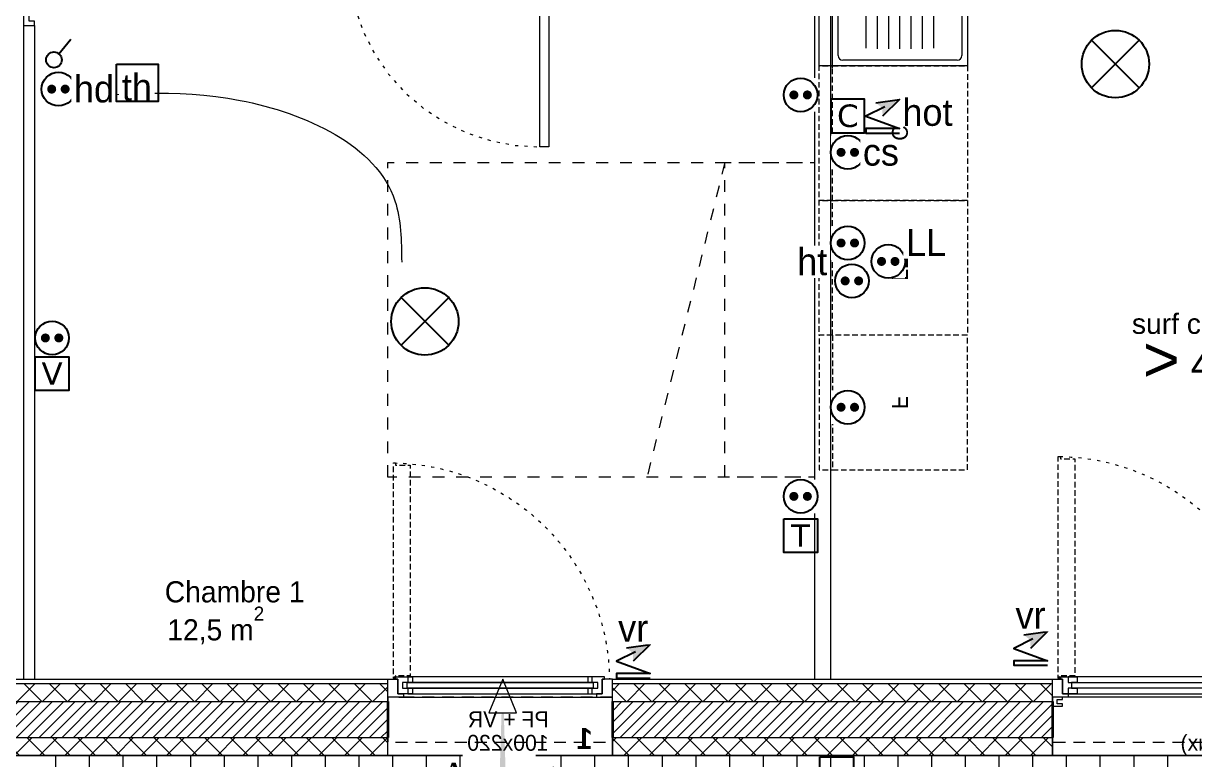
# Model space of a CAD drawing. Header units: centimetres. Extents: x 2666 to 9670, y 1889 to 5633.
# Drawn here: x 6576 to 7098, y 3516 to 3843 of the extents above; entities that cross this region are included whole.
import ezdxf

# ---------------------------------------------------------------- set-up
doc = ezdxf.new("R2010")
doc.units = ezdxf.units.CM
doc.header["$LTSCALE"] = 12.7
for name, pattern in [('Style de ligne -11', [0.694444, 0.41656, -0.277884]), ('Style de ligne -12', [0.328084, 0.109361, -0.218723]), ('Style de ligne -13', [0.295276, 0.19685, -0.098425]), ('Style de ligne -14', [0.295276, 0.19685, -0.098425]), ('Style de ligne -17', [0.694444, 0.41656, -0.277884]), ('Style de ligne -18', [0.328084, 0.109361, -0.218723]), ('VW-01', [0.83312, 0.41656, -0.41656])]:
    doc.linetypes.add(name, pattern=pattern)
doc.layers.add('B faience', color=7, linetype='Style de ligne -11', lineweight=13, true_color=0x0040ff)
doc.layers.add('D SURFACES-shab', color=1, linetype='Continuous', lineweight=5, true_color=0xff0000)
for name, color, linetype, lineweight in [('B GÈnÈral', 7, 'Continuous', 5), ('B Général', 7, 'Continuous', 5), ('C ANNOTATIONS-prestations', 7, 'Continuous', 5), ('C ANNOTATIONS-texte', 7, 'Continuous', 5), ('C ANNOTATIONS-texte surfaces', 7, 'Continuous', 5), ('prlm-ELEC-CFA', 1, 'Continuous', 25), ('prlm-ELEC-CFO', 1, 'Continuous', 25)]:
    doc.layers.add(name, color=color, linetype=linetype, lineweight=lineweight)
doc.layers.add('prlm-VMC', color=93, linetype='Continuous')
doc.styles.add('Eurostile', font='')
doc.styles.add('Eurostile (bold)', font='')
doc.styles.add('prlm-elec-cfa', font='comic.ttf', dxfattribs={"height": 12})
doc.styles.add('prlm-elec-cfo', font='comic.ttf', dxfattribs={"height": 12})
doc.styles.add('prlm-sejc', font='arial.ttf', dxfattribs={"height": 20})
doc.styles.add('prlm-vmc', font='pala.ttf', dxfattribs={"height": 14})
doc.styles.get('Eurostile').set_extended_font_data('Eurostile')
doc.styles.get('Eurostile (bold)').set_extended_font_data('Eurostile', bold=True)
pattern_1 = [(45, (0, 0), (-5.656854, 5.656854), []), (135, (0, 0), (5.656854, 5.656854), [])]
pattern_2 = [(45, (0, 0), (2.4253472, -2.6458333), [])]
pattern_3 = [(45, (0, 0), (-5.656854, 5.656854), []), (135, (0, 0), (5.656854, 5.656854), [])]

# ---------------------------------------------------------------- blocks, each defined once
blk = doc.blocks.new('Groupe-2-1')
at = {"layer": 'B Général', "color": 7, "linetype": 'Continuous', "lineweight": 5}
for p, q in [((6590.73, 3325.39), (6590.73, 3517.39)), ((6605.73, 3325.39), (6605.73, 3517.39)), ((6620.73, 3325.39), (6620.73, 3517.39)), ((6635.73, 3325.39), (6635.73, 3517.39)), ((6650.73, 3325.39), (6650.73, 3517.39)), ((6665.73, 3325.39), (6665.73, 3517.39)), ((6680.73, 3325.39), (6680.73, 3517.39)), ((6695.73, 3325.39), (6695.73, 3517.39)), ((6710.73, 3325.39), (6710.73, 3517.39)), ((6725.73, 3325.39), (6725.73, 3517.39)), ((6740.73, 3325.39), (6740.73, 3517.39)), ((6755.73, 3325.39), (6755.73, 3517.39)), ((6770.73, 3325.39), (6770.73, 3517.39)), ((6785.73, 3325.39), (6785.73, 3517.39)), ((6800.73, 3325.39), (6800.73, 3517.39)), ((6815.73, 3325.39), (6815.73, 3517.39)), ((6830.73, 3325.39), (6830.73, 3517.39)), ((6845.73, 3325.39), (6845.73, 3517.39)), ((6860.73, 3325.39), (6860.73, 3517.39)), ((6875.73, 3325.39), (6875.73, 3517.39)), ((6890.73, 3325.39), (6890.73, 3517.39)), ((6905.73, 3325.39), (6905.73, 3517.39)), ((6920.73, 3325.39), (6920.73, 3517.39)), ((6935.73, 3325.39), (6935.73, 3517.39)), ((6950.73, 3325.39), (6950.73, 3517.39)), ((6965.73, 3325.39), (6965.73, 3517.39)), ((6980.73, 3325.39), (6980.73, 3517.39)), ((6995.73, 3325.39), (6995.73, 3517.39)), ((7010.73, 3325.39), (7010.73, 3517.39)), ((7025.73, 3325.39), (7025.73, 3517.39)), ((7040.73, 3325.39), (7040.73, 3517.39)), ((7055.73, 3325.39), (7055.73, 3517.39)), ((7070.73, 3325.39), (7070.73, 3517.39)), ((7085.73, 3325.39), (7085.73, 3517.39))]:
    blk.add_line(p, q, dxfattribs=at)
at = {"layer": 'B Général', "color": 7, "linetype": 'Continuous', "lineweight": 13, "flags": 128}
blk.add_lwpolyline([(6207.89, 3517.39), (7630.48, 3517.39), (7630.48, 3325.39), (6207.89, 3325.39)], close=True, dxfattribs=at)
blk = doc.blocks.new('PF 100.220 + VR')
at = {"layer": 'B Général', "color": 7, "linetype": 'Continuous', "lineweight": 13}
for p, q in [((-50, 7), (-50, 17)), ((50, 7), (50, 17))]:
    blk.add_line(p, q, dxfattribs=at)
at = {"layer": 'B Général', "color": 7, "linetype": 'Continuous', "lineweight": 35}
for p, q in [((-50, 7), (-50, -9)), ((50, 7), (50, -9))]:
    blk.add_line(p, q, dxfattribs=at)
at = {"layer": 'B Général'}
blk.add_line((45, 9), (-45, 9), dxfattribs=at)
at = {"layer": 'B Général', "color": 7, "linetype": 'Style de ligne -14', "lineweight": 5, "flags": 128}
blk.add_lwpolyline([(47.5, 113.27), (46.5, 113.27), (46.5, 112.27), (40, 112.27), (40, 18.5), (46.5, 18.5), (46.5, 17.5), (47.5, 17.5)], close=True, dxfattribs=at)
at = {"layer": 'B Général', "lineweight": 5, "flags": 128}
for points in [[(-43, 10.5), (-43, 9), (-50, 9), (-50, 17), (-45.5, 17), (-45.5, 10.5)], [(-41, 18), (41, 18), (41, 15.5), (-41, 15.5)], [(43, 10.5), (43, 9), (50, 9), (50, 17), (45.5, 17), (45.5, 10.5)], [(-43.5, 15.5), (43.5, 15.5), (43.5, 13), (-43.5, 13)], [(-41, 13), (41, 13), (41, 10.5), (-41, 10.5)]]:
    blk.add_lwpolyline(points, close=True, dxfattribs=at)
at = {"layer": 'B Général', "color": 7, "linetype": 'Continuous', "lineweight": 5, "flags": 128}
for points in [[(-39, 15.5), (-41.5, 15.5), (-41.5, 13), (-39, 13), (-39, 10.5), (-45.5, 10.5), (-45.5, 17), (-46.5, 17), (-46.5, 18), (-39, 18)], [(39, 15.5), (41.5, 15.5), (41.5, 13), (39, 13), (39, 10.5), (45.5, 10.5), (45.5, 17), (46.5, 17), (46.5, 18), (39, 18)]]:
    blk.add_lwpolyline(points, close=True, dxfattribs=at)
at = {"layer": 'B Général', "color": 7, "linetype": 'Style de ligne -17', "lineweight": 5, "flags": 128}
blk.add_lwpolyline([(-50, 9), (50, 9), (50, -11), (-50, -11)], close=True, dxfattribs=at)
at = {"layer": 'B Général', "lineweight": 13, "flags": 128}
blk.add_lwpolyline([(-50, -9), (-50, -17), (50, -17), (50, -9)], dxfattribs=at)
at = {"layer": 'B Général'}
blk.add_circle((47, 17.5), 0.5, dxfattribs=at)
at = {"layer": 'B Général', "color": 7, "linetype": 'Style de ligne -18', "lineweight": 5}
blk.add_arc((48.78, 15.78), 97.5, 90.8973, 179.2823, dxfattribs=at)
at = {"layer": 'B Général', "insert": (-21.61, 2.65), "char_height": 7.059, "attachment_point": 1, "rotation": 360, "line_spacing_factor": 0.894142, "style": 'Eurostile'}
blk.add_mtext('PF + VR', dxfattribs=at)
at = {"layer": 'C ANNOTATIONS-prestations', "attachment_point": 1, "rotation": 360, "line_spacing_factor": 0.894142}
for s, insert, char_height, style in [('1', (-41.14, -4.77), 9.41, 'Eurostile (bold)'), ('100x220', (-21.61, -7.83), 7.059, 'Eurostile')]:
    blk.add_mtext(s, dxfattribs=dict(at, insert=insert, char_height=char_height, style=style))
blk = doc.blocks.new('PF 200.220 + VR')
at = {"layer": 'B Général', "color": 7, "linetype": 'Continuous', "lineweight": 13}
for p, q in [((-100, 7), (-100, 17)), ((100, 7), (100, 17))]:
    blk.add_line(p, q, dxfattribs=at)
at = {"layer": 'B Général', "color": 7, "linetype": 'Continuous', "lineweight": 35}
for p, q in [((-100, 7), (-100, -9)), ((100, 7), (100, -9))]:
    blk.add_line(p, q, dxfattribs=at)
at = {"layer": 'B Général'}
blk.add_line((-93, 9), (97, 9), dxfattribs=at)
at = {"layer": 'B Général', "color": 7, "linetype": 'Style de ligne -13', "lineweight": 5, "flags": 128}
for points in [[(-97.5, 116.12), (-96.5, 116.12), (-96.5, 115.12), (-90, 115.12), (-90, 18.5), (-96.5, 18.5), (-96.5, 17.5), (-97.5, 17.5)], [(97.5, 116.12), (96.5, 116.12), (96.5, 115.12), (90, 115.12), (90, 18.5), (96.5, 18.5), (96.5, 17.5), (97.5, 17.5)]]:
    blk.add_lwpolyline(points, close=True, dxfattribs=at)
at = {"layer": 'B Général', "lineweight": 5, "flags": 128}
for points in [[(-93, 10.5), (-93, 9), (-100, 9), (-100, 17), (-95.5, 17), (-95.5, 10.5)], [(-4.5, 18), (-89, 18), (-89, 15.5), (-4.5, 15.5)], [(6.5, 18), (93, 18), (93, 15.5), (6.5, 15.5)], [(93, 10.5), (93, 9), (100, 9), (100, 17), (95.5, 17), (95.5, 10.5)], [(-4.5, 13), (-89, 13), (-89, 10.5), (-4.5, 10.5)], [(6.5, 13), (93, 13), (93, 10.5), (6.5, 10.5)], [(-100, 9), (-100, 5), (-95.5, 5), (-95.5, 6), (-98, 6), (-98, 8), (-95.5, 8), (-95.5, 9)], [(100, 9), (100, 5), (95.5, 5), (95.5, 6), (98, 6), (98, 8), (95.5, 8), (95.5, 9)]]:
    blk.add_lwpolyline(points, close=True, dxfattribs=at)
at = {"layer": 'B Général', "color": 7, "linetype": 'Continuous', "lineweight": 5, "flags": 128}
for points in [[(-89, 15.5), (-91.5, 15.5), (-91.5, 13), (-89, 13), (-89, 10.5), (-95.5, 10.5), (-95.5, 17), (-96.5, 17), (-96.5, 18), (-89, 18)], [(-6.5, 15.5), (-4, 15.5), (-4, 13), (-6.5, 13), (-6.5, 10.5), (0, 10.5), (0, 17), (1, 17), (1, 18), (-6.5, 18)], [(6.5, 15.5), (4, 15.5), (4, 13), (6.5, 13), (6.5, 10.5), (0, 10.5), (0, 17), (1, 17), (1, 18), (6.5, 18)], [(89, 15.5), (91.5, 15.5), (91.5, 13), (89, 13), (89, 10.5), (95.5, 10.5), (95.5, 17), (96.5, 17), (96.5, 18), (89, 18)]]:
    blk.add_lwpolyline(points, close=True, dxfattribs=at)
at = {"layer": 'B Général', "color": 7, "linetype": 'Style de ligne -11', "lineweight": 5, "flags": 128}
blk.add_lwpolyline([(-100, 9), (100, 9), (100, -11), (-100, -11)], close=True, dxfattribs=at)
at = {"layer": 'B Général', "lineweight": 13, "flags": 128}
blk.add_lwpolyline([(100, -9), (100, -17), (-100, -17), (-100, -9)], dxfattribs=at)
at = {"layer": 'B Général'}
for centre in [(-97, 17.5), (97, 17.5)]:
    blk.add_circle(centre, 0.5, dxfattribs=at)
at = {"layer": 'B Général', "color": 7, "linetype": 'Style de ligne -12', "lineweight": 5}
for centre, start, end in [((-98.46, 17.77), 359.5523, 89.0018), ((98.46, 17.77), 90.9982, 180.4485)]:
    blk.add_arc(centre, 98.37, start, end, dxfattribs=at)
at = {"layer": 'B Général', "insert": (0, 2.65), "char_height": 7.059, "attachment_point": 2, "rotation": 360, "line_spacing_factor": 0.894142, "style": 'Eurostile'}
blk.add_mtext('PF + VR', dxfattribs=at)
at = {"layer": 'C ANNOTATIONS-prestations', "rotation": 360, "line_spacing_factor": 0.894142}
for s, insert, char_height, attachment_point, style in [('2', (-91.15, -4.77), 9.41, 1, 'Eurostile (bold)'), ('200x220 (2 vantaux) ', (0, -7.82), 7.059, 2, 'Eurostile')]:
    blk.add_mtext(s, dxfattribs=dict(at, insert=insert, char_height=char_height, attachment_point=attachment_point, style=style))
blk = doc.blocks.new('xi.EA')
at = {"layer": 'prlm-VMC', "color": 0, "linetype": 'ByBlock', "lineweight": 5, "flags": 128}
blk.add_lwpolyline([(-6.17, -15), (6.17, -15), (0, 0)], close=True, dxfattribs=at)
at = {"layer": 'prlm-VMC', "color": 0, "linetype": 'ByBlock', "lineweight": -2, "flags": 128}
blk.add_lwpolyline([(0, -15, 1, 4, 0), (0, -63.63, 1, 1, 0)], format="xyseb", dxfattribs=at)
at = {"layer": 'prlm-VMC', "color": 0, "linetype": 'ByBlock', "lineweight": 5}
blk.add_solid([(0, 0), (6.17, -15), (-6.17, -15), (0, 0)], dxfattribs=at)
blk = doc.blocks.new('xi.PC-EXT')
at = {"layer": 'prlm-ELEC-CFO', "color": 0, "linetype": 'ByBlock', "lineweight": -2, "flags": 128}
blk.add_lwpolyline([(-7.5, 7.5), (7.5, 7.5), (7.5, -7.5), (-7.5, -7.5)], close=True, dxfattribs=at)
at = {"layer": 'prlm-ELEC-CFO', "color": 0, "linetype": 'ByBlock', "lineweight": 5, "const_width": 2}
for points in [[(-4, 0, 1), (-2, 0, 1)], [(2, 0, 1), (4, 0, 1)]]:
    blk.add_lwpolyline(points, format="xyb", close=True, dxfattribs=at)
blk = doc.blocks.new('xi.PTCE')
at = {"layer": 'prlm-ELEC-CFO', "color": 0}
for points in [[(-10.61, 10.61), (10.61, -10.61)], [(10.61, 10.61), (-10.61, -10.61)]]:
    blk.add_lwpolyline(points, dxfattribs=at)
at = {"layer": 'prlm-ELEC-CFO', "color": 0, "linetype": 'ByBlock'}
blk.add_circle((0, 0), 15, dxfattribs=at)
blk = doc.blocks.new('xi.SA')
at = {"layer": 'prlm-ELEC-CFO', "color": 0}
blk.add_lwpolyline([(0.2, -1.28), (5.5, 5.28)], dxfattribs=at)
blk.add_circle((-2, -4), 3.5, dxfattribs=at)
blk = doc.blocks.new('xi.PCHD')
at = {"color": 0, "lineweight": 5}
blk.add_wipeout([(-7.5, -7.5), (7.5, -7.5), (7.5, 7.5), (-7.5, 7.5)], dxfattribs=at).dxf.layer = 'prlm-ELEC-CFO'
at = {"layer": 'prlm-ELEC-CFO', "color": 0, "linetype": 'ByBlock', "lineweight": 5, "const_width": 2}
for points in [[(-4, 0, 1), (-2, 0, 1)], [(2, 0, 1), (4, 0, 1)]]:
    blk.add_lwpolyline(points, format="xyb", close=True, dxfattribs=at)
at = {"layer": 'prlm-ELEC-CFO', "color": 0, "linetype": 'ByBlock', "lineweight": -2}
blk.add_circle((0, 0), 7.5, dxfattribs=at)
blk = doc.blocks.new('xi.PC')
at = {"color": 0, "lineweight": 5}
blk.add_wipeout([(-7.5, -7.5), (7.5, -7.5), (7.5, 7.5), (-7.5, 7.5)], dxfattribs=at).dxf.layer = 'prlm-ELEC-CFO'
at = {"layer": 'prlm-ELEC-CFO', "color": 0, "linetype": 'ByBlock', "lineweight": 5, "const_width": 2}
for points in [[(-4, 0, 1), (-2, 0, 1)], [(2, 0, 1), (4, 0, 1)]]:
    blk.add_lwpolyline(points, format="xyb", close=True, dxfattribs=at)
at = {"layer": 'prlm-ELEC-CFO', "color": 0, "linetype": 'ByBlock', "lineweight": -2}
blk.add_circle((0, 0), 7.5, dxfattribs=at)
blk = doc.blocks.new('xi.TV')
at = {"layer": 'prlm-ELEC-CFA', "color": 0, "linetype": 'ByBlock', "lineweight": -2, "flags": 128}
blk.add_lwpolyline([(-7.5, 7.5), (7.5, 7.5), (7.5, -7.5), (-7.5, -7.5)], close=True, dxfattribs=at)
at = {"layer": 'prlm-ELEC-CFA', "color": 0, "linetype": 'ByBlock', "insert": (0, 0), "char_height": 10, "width": 11.36, "attachment_point": 5}
blk.add_mtext('{\\fVerdana|b0|i0|c0|p34;V}', dxfattribs=at)
blk = doc.blocks.new('xi.TEL')
at = {"layer": 'prlm-ELEC-CFA', "color": 0, "linetype": 'ByBlock', "lineweight": -2, "flags": 128}
blk.add_lwpolyline([(-7.5, 7.5), (7.5, 7.5), (7.5, -7.5), (-7.5, -7.5)], close=True, dxfattribs=at)
at = {"layer": 'prlm-ELEC-CFA', "color": 0, "linetype": 'ByBlock', "insert": (0, 0), "char_height": 10, "width": 11.36, "attachment_point": 5}
blk.add_mtext('{\\fVerdana|b0|i0|c0|p34;T}', dxfattribs=at)
blk = doc.blocks.new('xi.VR')
at = {"layer": 'prlm-ELEC-CFO', "lineweight": 5}
blk.add_hatch(color=0, dxfattribs=at).paths.add_polyline_path([(-3, 6), (-0.1, 3.7), (0, 0), (7.5, 7.5)])
at = {"layer": 'prlm-ELEC-CFO', "color": 0}
for points in [[(-3, 6), (7.5, 7.5), (0, 0)], [(0.95, 4.23), (-7.5, 0), (7.5, -5.5), (-7.5, -5.5), (-7.5, -7.5), (7.5, -7.5)]]:
    blk.add_lwpolyline(points, dxfattribs=at)
blk = doc.blocks.new('xi.4m²')
at = {"color": 0}
blk.add_wipeout([(-34.54, 20.54), (34.54, 20.54), (34.54, -20.54), (-34.54, -20.54)], dxfattribs=at).dxf.layer = 'prlm-ELEC-CFO'
at = {"layer": 'prlm-ELEC-CFO', "color": 0, "attachment_point": 6, "line_spacing_factor": 0.8, "style": 'prlm-sejc'}
for s, insert, char_height in [('surf cuisine', (30.36, 8.9), 9), ('4 m²', (29.31, -9.19), 13)]:
    blk.add_mtext(s, dxfattribs=dict(at, insert=insert, char_height=char_height))
at = {"layer": 'prlm-ELEC-CFO', "color": 0, "style": 'prlm-sejc', "flags": 8}
blk.add_attdef('?', (-28.3, -16.79), '', height=20, dxfattribs=at)
blk = doc.blocks.new('xi.PCHT')
at = {"color": 0, "lineweight": 5}
blk.add_wipeout([(-7.5, -7.5), (7.5, -7.5), (7.5, 7.5), (-7.5, 7.5)], dxfattribs=at).dxf.layer = 'prlm-ELEC-CFO'
at = {"layer": 'prlm-ELEC-CFO', "color": 0, "linetype": 'ByBlock', "lineweight": 5, "const_width": 2}
for points in [[(-4, 0, 1), (-2, 0, 1)], [(2, 0, 1), (4, 0, 1)]]:
    blk.add_lwpolyline(points, format="xyb", close=True, dxfattribs=at)
at = {"layer": 'prlm-ELEC-CFO', "color": 0, "linetype": 'ByBlock', "lineweight": -2}
blk.add_circle((0, 0), 7.5, dxfattribs=at)
blk = doc.blocks.new('xi.SF32')
at = {"layer": 'prlm-ELEC-CFO', "color": 0, "flags": 128}
blk.add_lwpolyline([(-7.5, -7.5), (7.5, -7.5), (7.5, 7.5), (-7.5, 7.5)], close=True, dxfattribs=at)
at = {"layer": 'prlm-ELEC-CFO', "color": 0, "linetype": 'ByBlock', "insert": (0, 0), "char_height": 10, "width": 11.36, "attachment_point": 5}
blk.add_mtext('{\\fVerdana|b0|i0|c0|p34;C}', dxfattribs=at)
blk = doc.blocks.new('xi.PCS')
at = {"color": 0, "lineweight": 5}
blk.add_wipeout([(-7.5, -7.5), (7.5, -7.5), (7.5, 7.5), (-7.5, 7.5)], dxfattribs=at).dxf.layer = 'prlm-ELEC-CFO'
at = {"layer": 'prlm-ELEC-CFO', "color": 0, "linetype": 'ByBlock', "lineweight": 5, "const_width": 2}
for points in [[(-4, 0, 1), (-2, 0, 1)], [(2, 0, 1), (4, 0, 1)]]:
    blk.add_lwpolyline(points, format="xyb", close=True, dxfattribs=at)
at = {"layer": 'prlm-ELEC-CFO', "color": 0, "linetype": 'ByBlock', "lineweight": -2}
blk.add_circle((0, 0), 7.5, dxfattribs=at)
blk = doc.blocks.new('xi.LL')
at = {"color": 0, "lineweight": 5}
blk.add_wipeout([(-7.5, -7.5), (7.5, -7.5), (7.5, 7.5), (-7.5, 7.5)], dxfattribs=at).dxf.layer = 'prlm-ELEC-CFO'
at = {"layer": 'prlm-ELEC-CFO', "color": 0, "linetype": 'ByBlock', "lineweight": 5, "const_width": 2}
for points in [[(-4, 0, 1), (-2, 0, 1)], [(2, 0, 1), (4, 0, 1)]]:
    blk.add_lwpolyline(points, format="xyb", close=True, dxfattribs=at)
at = {"layer": 'prlm-ELEC-CFO', "color": 0, "linetype": 'ByBlock', "lineweight": -2}
blk.add_circle((0, 0), 7.5, dxfattribs=at)
blk = doc.blocks.new('xi.hot')
at = {"layer": 'prlm-ELEC-CFO', "lineweight": 5}
blk.add_hatch(color=0, dxfattribs=at).paths.add_polyline_path([(-3, 6), (-0.1, 3.7), (0, 0), (7.5, 7.5)])
at = {"layer": 'prlm-ELEC-CFO', "color": 0}
for points in [[(-3, 6), (7.5, 7.5), (0, 0)], [(0.95, 4.23), (-7.5, 0), (7.5, -5.5), (-7.5, -5.5), (-7.5, -7.5), (7.5, -7.5)]]:
    blk.add_lwpolyline(points, dxfattribs=at)
blk = doc.blocks.new('Lave Linge')
at = {"layer": 'B Général', "color": 7, "linetype": 'Style de ligne -13', "lineweight": 5, "flags": 128}
blk.add_lwpolyline([(-29.47, 30), (-29.47, 36), (30.53, 36), (30.53, 30)], dxfattribs=at)
blk.add_lwpolyline([(-29.47, 30), (30.53, 30), (30.53, -30), (-29.47, -30)], close=True, dxfattribs=at)
at = {"layer": 'B Général', "color": 7, "insert": (0, 0), "char_height": 7.059, "attachment_point": 5, "line_spacing_factor": 0.894142, "style": 'Eurostile'}
blk.add_mtext('LL', dxfattribs=at)
blk = doc.blocks.new('Evier 120.60 RSH')
at = {"layer": 'B Général', "color": 7, "linetype": 'Continuous', "lineweight": 5}
for p, q in [((-57.5, -55.5), (-57.5, -4.5)), ((-55.5, -2.5), (55.5, -2.5)), ((57.5, -4.5), (57.5, -55.5)), ((0, -50.5), (0, -9.53)), ((2, -7.53), (51.79, -7.53)), ((18.98, -10), (18.98, -10)), ((53.79, -9.53), (53.79, -50.5)), ((-52.12, -15), (-7.88, -15)), ((-52.5, -20), (-7.5, -20)), ((-52.5, -25), (-7.5, -25)), ((-52.5, -30), (-7.5, -30)), ((-52.5, -35), (-7.5, -35)), ((-52.5, -40), (-7.5, -40)), ((-52.12, -45), (-7.88, -45)), ((25.65, -43.33), (25.65, -43.33)), ((9.17, -50), (9.17, -50)), ((51.79, -52.5), (2, -52.5)), ((55.5, -57.5), (-55.5, -57.5))]:
    blk.add_line(p, q, dxfattribs=at)
at = {"layer": 'B Général', "color": 7, "linetype": 'Continuous', "lineweight": 5, "flags": 128}
blk.add_lwpolyline([(-60, 0), (-60, 6), (60, 6), (60, 0)], dxfattribs=at)
blk.add_lwpolyline([(-60, 0), (60, 0), (60, -60), (-60, -60)], close=True, dxfattribs=at)
for points in [[(25.65, -12), (25.65, -48, -0.414212), (23.65, -50), (4.5, -50, -0.198914), (3.09, -49.41, -0.198914), (2.5, -48), (2.5, -12, -0.414214), (4.5, -10)], [(25.65, -12, 0.414212), (23.65, -10), (4.45, -10)], [(28.15, -12), (28.15, -48, 0.414212), (30.15, -50), (49.29, -50, 0.198914), (50.71, -49.41, 0.198914), (51.29, -48), (51.29, -12, 0.414214), (49.29, -10)], [(28.15, -12, -0.414212), (30.15, -10), (49.34, -10)]]:
    blk.add_lwpolyline(points, format="xyb", dxfattribs=at)
at = {"layer": 'B Général', "color": 7, "linetype": 'Continuous', "lineweight": 5}
for centre, start, end in [((-55.5, -4.5), 90, 180), ((55.5, -4.5), 0, 90), ((2, -9.53), 90, 180), ((51.79, -9.53), 0, 90), ((2, -50.5), 180, 270), ((51.79, -50.5), 270, 0), ((-55.5, -55.5), 180, 270), ((55.5, -55.5), 270, 0)]:
    blk.add_arc(centre, 2, start, end, dxfattribs=at)
for centre in [(18.15, -17), (35.65, -17)]:
    blk.add_ellipse(centre, major_axis=(3.54, 0), ratio=1, dxfattribs=at)
blk = doc.blocks.new('Cuisson')
at = {"layer": 'B Général', "color": 7, "linetype": 'Style de ligne -13', "lineweight": 5, "flags": 128}
blk.add_lwpolyline([(-30, 30), (-30, 36), (30, 36), (30, 30)], dxfattribs=at)
blk.add_lwpolyline([(-30, 30), (30, 30), (30, -30), (-30, -30)], close=True, dxfattribs=at)
at = {"layer": 'B Général', "color": 7, "insert": (0, 0), "char_height": 7.06, "attachment_point": 5, "line_spacing_factor": 0.894142, "style": 'Eurostile'}
blk.add_mtext('C', dxfattribs=at)
blk = doc.blocks.new('Frigo')
at = {"layer": 'B Général', "color": 7, "linetype": 'Style de ligne -13', "lineweight": 5, "flags": 128}
blk.add_lwpolyline([(-30, 30), (30, 30), (30, -30), (-30, -30)], close=True, dxfattribs=at)
blk.add_lwpolyline([(30, -30), (30, -36), (-30, -36), (-30, -30)], dxfattribs=at)
at = {"layer": 'B Général', "color": 7, "insert": (0, 0), "char_height": 7.06, "attachment_point": 5, "line_spacing_factor": 0.894142, "style": 'Eurostile'}
blk.add_mtext('F', dxfattribs=at)
blk = doc.blocks.new('Groupe-9-1')
at = {"layer": 'B Général', "color": 7, "linetype": 'VW-01', "lineweight": 5}
blk.add_line((70, -114.99), (-70, -80.35), dxfattribs=at)
at = {"layer": 'B Général', "linetype": 'VW-01', "flags": 128}
for points in [[(-70, 35), (70, 35), (70, -155), (-70, -155)], [(-70, -114.99), (70, -114.99), (70, -155), (-70, -155)]]:
    blk.add_lwpolyline(points, close=True, dxfattribs=at)

msp = doc.modelspace()

# ---------------------------------------------------------------- hatches: boundary and pattern name
at = {"layer": 'B GÈnÈral', "linetype": 'Continuous', "lineweight": 5, "true_color": 0x808080}
h = msp.add_hatch(dxfattribs=at)
h.set_pattern_fill('02_ISOLANT', color=8, style=0, pattern_type=2)
h.set_pattern_definition(pattern_3)
h.paths.add_polyline_path([(6538.46, 3549.39), (6538.46, 3541.39), (6738.48, 3541.39), (6738.48, 3549.39)])
h = msp.add_hatch(dxfattribs=at)
h.set_pattern_fill('02_ISOLANT', color=8, style=0, pattern_type=2)
h.set_pattern_definition(pattern_1)
h.paths.add_polyline_path([(6838.48, 3549.39), (6838.48, 3541.39), (7034.45, 3541.39), (7034.45, 3549.39)])
at = {"layer": 'B GÈnÈral', "linetype": 'Continuous', "lineweight": 5}
h = msp.add_hatch(dxfattribs=at)
h.set_pattern_fill('50_BETON', style=0, pattern_type=2)
h.set_pattern_definition(pattern_2)
h.paths.add_polyline_path([(6538.46, 3541.39), (6538.46, 3525.39), (6738.48, 3525.39), (6738.48, 3541.39)])
h = msp.add_hatch(dxfattribs=at)
h.set_pattern_fill('50_BETON', style=0, pattern_type=2)
h.set_pattern_definition(pattern_2)
h.paths.add_polyline_path([(6838.48, 3541.39), (6838.48, 3525.39), (7034.45, 3525.39), (7034.45, 3541.39)])
at = {"layer": 'B GÈnÈral', "linetype": 'Continuous', "lineweight": 5, "true_color": 0x808080}
h = msp.add_hatch(dxfattribs=at)
h.set_pattern_fill('02_ISOLANT', color=8, style=0, pattern_type=2)
h.set_pattern_definition(pattern_3)
h.paths.add_polyline_path([(6538.46, 3525.39), (6538.46, 3517.39), (6738.48, 3517.39), (6738.48, 3525.39)])
h = msp.add_hatch(dxfattribs=at)
h.set_pattern_fill('02_ISOLANT', color=8, style=0, pattern_type=2)
h.set_pattern_definition(pattern_1)
h.paths.add_polyline_path([(6838.48, 3525.39), (6838.48, 3517.39), (7034.45, 3517.39), (7034.45, 3525.39)])

# ---------------------------------------------------------------- linework, layer by layer
at = {"layer": 'B faience', "flags": 128}
msp.add_lwpolyline([(6936.53, 3823.55), (6936.53, 4005.55), (6996.53, 4005.55)], dxfattribs=at)
at = {"layer": 'B Général', "color": 7, "linetype": 'Continuous', "lineweight": 5}
for p, q in [((6928.53, 3871.39), (6928.53, 3551.39)), ((6935.53, 3871.39), (6935.53, 3551.39)), ((6576.27, 3842.39), (6576.27, 3551.39)), ((6576.27, 3842.39), (6581.27, 3842.39)), ((6581.27, 3842.39), (6581.27, 3551.39)), ((6538.46, 3551.39), (6738.48, 3551.39)), ((6838.48, 3551.39), (7034.45, 3551.39)), ((6928.53, 3551.39), (6935.53, 3551.39)), ((6538.46, 3549.39), (6738.48, 3549.39)), ((6538.46, 3549.39), (6738.48, 3549.39)), ((6838.48, 3549.39), (7034.45, 3549.39)), ((6838.48, 3549.39), (7034.45, 3549.39)), ((6538.46, 3541.39), (6738.48, 3541.39)), ((6838.48, 3541.39), (7034.45, 3541.39)), ((6538.46, 3525.39), (6738.48, 3525.39)), ((6838.48, 3525.39), (7034.45, 3525.39)), ((6538.46, 3517.39), (6738.48, 3517.39)), ((6838.48, 3517.39), (7034.45, 3517.39))]:
    msp.add_line(p, q, dxfattribs=at)
at = {"layer": 'B Général', "color": 7, "linetype": 'Continuous', "lineweight": 13}
for p, q in [((6576.27, 3842.39), (6576.27, 3551.39)), ((6581.27, 3842.39), (6581.27, 3551.39)), ((6538.46, 3551.39), (6738.48, 3551.39)), ((6738.48, 3517.39), (6738.48, 3551.39)), ((6838.48, 3551.39), (7034.45, 3551.39)), ((6838.48, 3517.39), (6838.48, 3551.39)), ((7034.45, 3517.39), (7034.45, 3551.39)), ((6538.46, 3517.39), (6738.48, 3517.39)), ((6838.48, 3517.39), (7034.45, 3517.39))]:
    msp.add_line(p, q, dxfattribs=at)
at = {"layer": 'B Général', "color": 7, "linetype": 'Continuous', "lineweight": 18}
for p, q in [((6538.46, 3541.39), (6738.48, 3541.39)), ((6838.48, 3541.39), (7034.45, 3541.39)), ((6538.46, 3525.39), (6738.48, 3525.39)), ((6838.48, 3525.39), (7034.45, 3525.39))]:
    msp.add_line(p, q, dxfattribs=at)
at = {"layer": 'B Général', "linetype": 'Style de ligne -18', "lineweight": 5, "flags": 128}
msp.add_lwpolyline([(6721.18, 3871.39), (6721.91, 3860.56), (6724.08, 3849.91), (6727.65, 3839.63), (6732.57, 3829.89), (6738.75, 3820.86), (6746.08, 3812.7), (6754.44, 3805.54), (6763.68, 3799.51), (6773.65, 3794.71), (6784.18, 3791.22), (6795.09, 3789.1), (6806.18, 3788.39)], dxfattribs=at)
at = {"layer": 'B Général', "flags": 128}
msp.add_lwpolyline([(6810.18, 3871.39), (6810.18, 3788.39), (6806.18, 3788.39), (6806.18, 3871.39)], close=True, dxfattribs=at)
at = {"layer": 'B Général', "color": 7, "linetype": 'Continuous', "lineweight": 5, "flags": 128}
msp.add_lwpolyline([(6581.27, 3842.39), (6581.27, 3844.39), (6578.77, 3844.39), (6578.77, 3847.39), (6576.27, 3847.39), (6576.27, 3842.39), (6576.27, 3842.39), (6576.27, 3842.39), (6580.55, 3842.39), (6580.55, 3842.39)], close=True, dxfattribs=at)
at = {"layer": 'D SURFACES-shab', "color": 30, "linetype": 'Continuous', "lineweight": 5, "true_color": 0xff6633, "flags": 128}
msp.add_lwpolyline([(6207.89, 3517.39), (6207.89, 3325.39), (7630.48, 3325.39), (7630.48, 3517.39)], close=True, dxfattribs=at)
at = {"layer": 'prlm-ELEC-CFO', "lineweight": 13}
msp.add_spline([(6590.53, 3809.12), (6672.7, 3809.12), (6741.68, 3764.38), (6744.68, 3737.1)], degree=3, dxfattribs=at)

# ---------------------------------------------------------------- block references
at = {"layer": 'B Général', "color": 7, "rotation": 90}
for name, p in [('Evier 120.60 RSH', (6936.53, 3884.55)), ('Cuisson', (6966.53, 3794.55)), ('Lave Linge', (6966.53, 3734.02))]:
    msp.add_blockref(name, p, dxfattribs=at)
at = {"layer": 'B Général', "rotation": 90}
msp.add_blockref('Groupe-9-1', (6773.53, 3711.39), dxfattribs=at)
at = {"layer": 'B Général', "color": 7, "xscale": -1}
for name, p, rotation in [('Frigo', (6966.53, 3674.55), 270), ('PF 200.220 + VR', (7134.45, 3534.39), 359.9999999243138), ('PF 100.220 + VR', (6788.48, 3534.39), 359.9999999243138)]:
    msp.add_blockref(name, p, dxfattribs=dict(at, rotation=rotation))
at = {"layer": 'B Général', "color": 7}
msp.add_blockref('Groupe-2-1', (0, 0), dxfattribs=at)
at = {"layer": 'prlm-ELEC-CFO'}
for name, p in [('xi.SA', (6591.85, 3831.16)), ('xi.PTCE', (7062.43, 3825.28)), ('xi.SF32', (6943.29, 3802.18)), ('xi.PTCE', (6755, 3710.67)), ('xi.VR', (7024.67, 3565.1)), ('xi.VR', (6847.76, 3559.34)), ('xi.PC-EXT', (6938.33, 3509.34))]:
    msp.add_blockref(name, p, dxfattribs=at)
msp.add_blockref('xi.4m²', (7103.01, 3700.67), dxfattribs=at).add_auto_attribs({'?': '>'})

# ---------------------------------------------------------------- texts
at = {"layer": 'C ANNOTATIONS-texte', "insert": (6670.32, 3585.43), "char_height": 9.412, "attachment_point": 8, "line_spacing_factor": 0.894142, "style": 'Eurostile'}
msp.add_mtext('Chambre 1', dxfattribs=at)
at = {"layer": 'C ANNOTATIONS-texte surfaces', "insert": (6661.88, 3583.69), "char_height": 9.412, "attachment_point": 2, "line_spacing_factor": 0.894142, "style": 'Eurostile'}
msp.add_mtext('12,5 m{\\H0.6667x;\\S2^ ;}', dxfattribs=at)

# ---------------------------------------------------------------- next in the draw order: block references
at = {"layer": 'prlm-ELEC-CFO'}
for name, p in [('xi.PCHD', (6591.85, 3814.13)), ('xi.PC', (6922.29, 3811.53)), ('xi.PCS', (6943.29, 3785.97)), ('xi.PCHT', (6943.29, 3745.6)), ('xi.PC', (6589.03, 3703.31)), ('xi.PC', (6943.29, 3672.46)), ('xi.PC', (6922.29, 3632.78))]:
    msp.add_blockref(name, p, dxfattribs=at)

# ---------------------------------------------------------------- next in the draw order: texts
at = {"layer": 'prlm-ELEC-CFO', "lineweight": 20, "char_height": 12, "attachment_point": 5, "line_spacing_factor": 0.8, "style": 'prlm-elec-cfo', "bg_fill": 3, "box_fill_scale": 1.1, "bg_fill_color": 256, "bg_fill_transparency": 0}
for insert in [(7024.67, 3579.81), (6847.76, 3574.05)]:
    msp.add_mtext('vr', dxfattribs=dict(at, insert=insert))
at = {"layer": 'prlm-VMC', "insert": (6788.11, 3492.06), "char_height": 12, "width": 20.51, "attachment_point": 5, "line_spacing_factor": 0.8, "style": 'prlm-vmc', "bg_fill": 2}
msp.add_mtext('Auvent acoustique intérieur', dxfattribs=at)

# ---------------------------------------------------------------- next in the draw order: block references
at = {"layer": 'prlm-ELEC-CFA'}
for name, p in [('xi.TV', (6589.03, 3687.46)), ('xi.TEL', (6922.29, 3615.34))]:
    msp.add_blockref(name, p, dxfattribs=at)
at = {"layer": 'prlm-VMC'}
msp.add_blockref('xi.EA', (6789.64, 3551.34), dxfattribs=at)

# ---------------------------------------------------------------- next in the draw order: texts
at = {"layer": 'prlm-ELEC-CFO', "lineweight": 20, "char_height": 12, "attachment_point": 5, "line_spacing_factor": 0.8, "style": 'prlm-elec-cfo', "bg_fill": 3, "box_fill_scale": 1.1, "bg_fill_color": 256, "bg_fill_transparency": 0}
for s, insert in [('hd', (6607.68, 3814.13)), ('cs', (6958.04, 3785.97)), ('ht', (6927.47, 3737.2))]:
    msp.add_mtext(s, dxfattribs=dict(at, insert=insert))

# ---------------------------------------------------------------- next in the draw order: block references
at = {"layer": 'prlm-ELEC-CFO'}
for name, p in [('xi.hot', (6958.78, 3802.04)), ('xi.PCHT', (6945.12, 3728.72))]:
    msp.add_blockref(name, p, dxfattribs=at)

# ---------------------------------------------------------------- next in the draw order: texts
at = {"layer": 'prlm-ELEC-CFO', "lineweight": 20, "insert": (6626.78, 3814.9), "char_height": 12, "attachment_point": 5, "line_spacing_factor": 0.8, "style": 'prlm-elec-cfa', "bg_fill": 3, "box_fill_scale": 1.1, "bg_fill_color": 256, "bg_fill_transparency": 0}
msp.add_mtext('th', dxfattribs=at)

# ---------------------------------------------------------------- next in the draw order: linework, layer by layer
at = {"layer": 'prlm-ELEC-CFO'}
msp.add_lwpolyline([(6617.71, 3825.31), (6636.22, 3825.31), (6636.22, 3808.63), (6617.71, 3808.63)], close=True, dxfattribs=at)

# ---------------------------------------------------------------- next in the draw order: block references
msp.add_blockref('xi.LL', (6961.31, 3737.4), dxfattribs=at)

# ---------------------------------------------------------------- next in the draw order: texts
at = {"layer": 'prlm-ELEC-CFO', "lineweight": 20, "insert": (6978.75, 3809.78), "char_height": 12, "attachment_point": 2, "line_spacing_factor": 0.8, "style": 'prlm-elec-cfo', "bg_fill": 3, "box_fill_scale": 0.95, "bg_fill_color": 256, "bg_fill_transparency": 0}
msp.add_mtext('hot', dxfattribs=at)

# ---------------------------------------------------------------- next in the draw order: texts
at = {"layer": 'prlm-ELEC-CFO', "lineweight": 20, "insert": (6978.16, 3745.85), "char_height": 12, "attachment_point": 5, "line_spacing_factor": 0.8, "style": 'prlm-elec-cfo', "bg_fill": 3, "box_fill_scale": 1.1, "bg_fill_color": 256, "bg_fill_transparency": 0}
msp.add_mtext('LL', dxfattribs=at)

doc.saveas('drawing.dxf')
